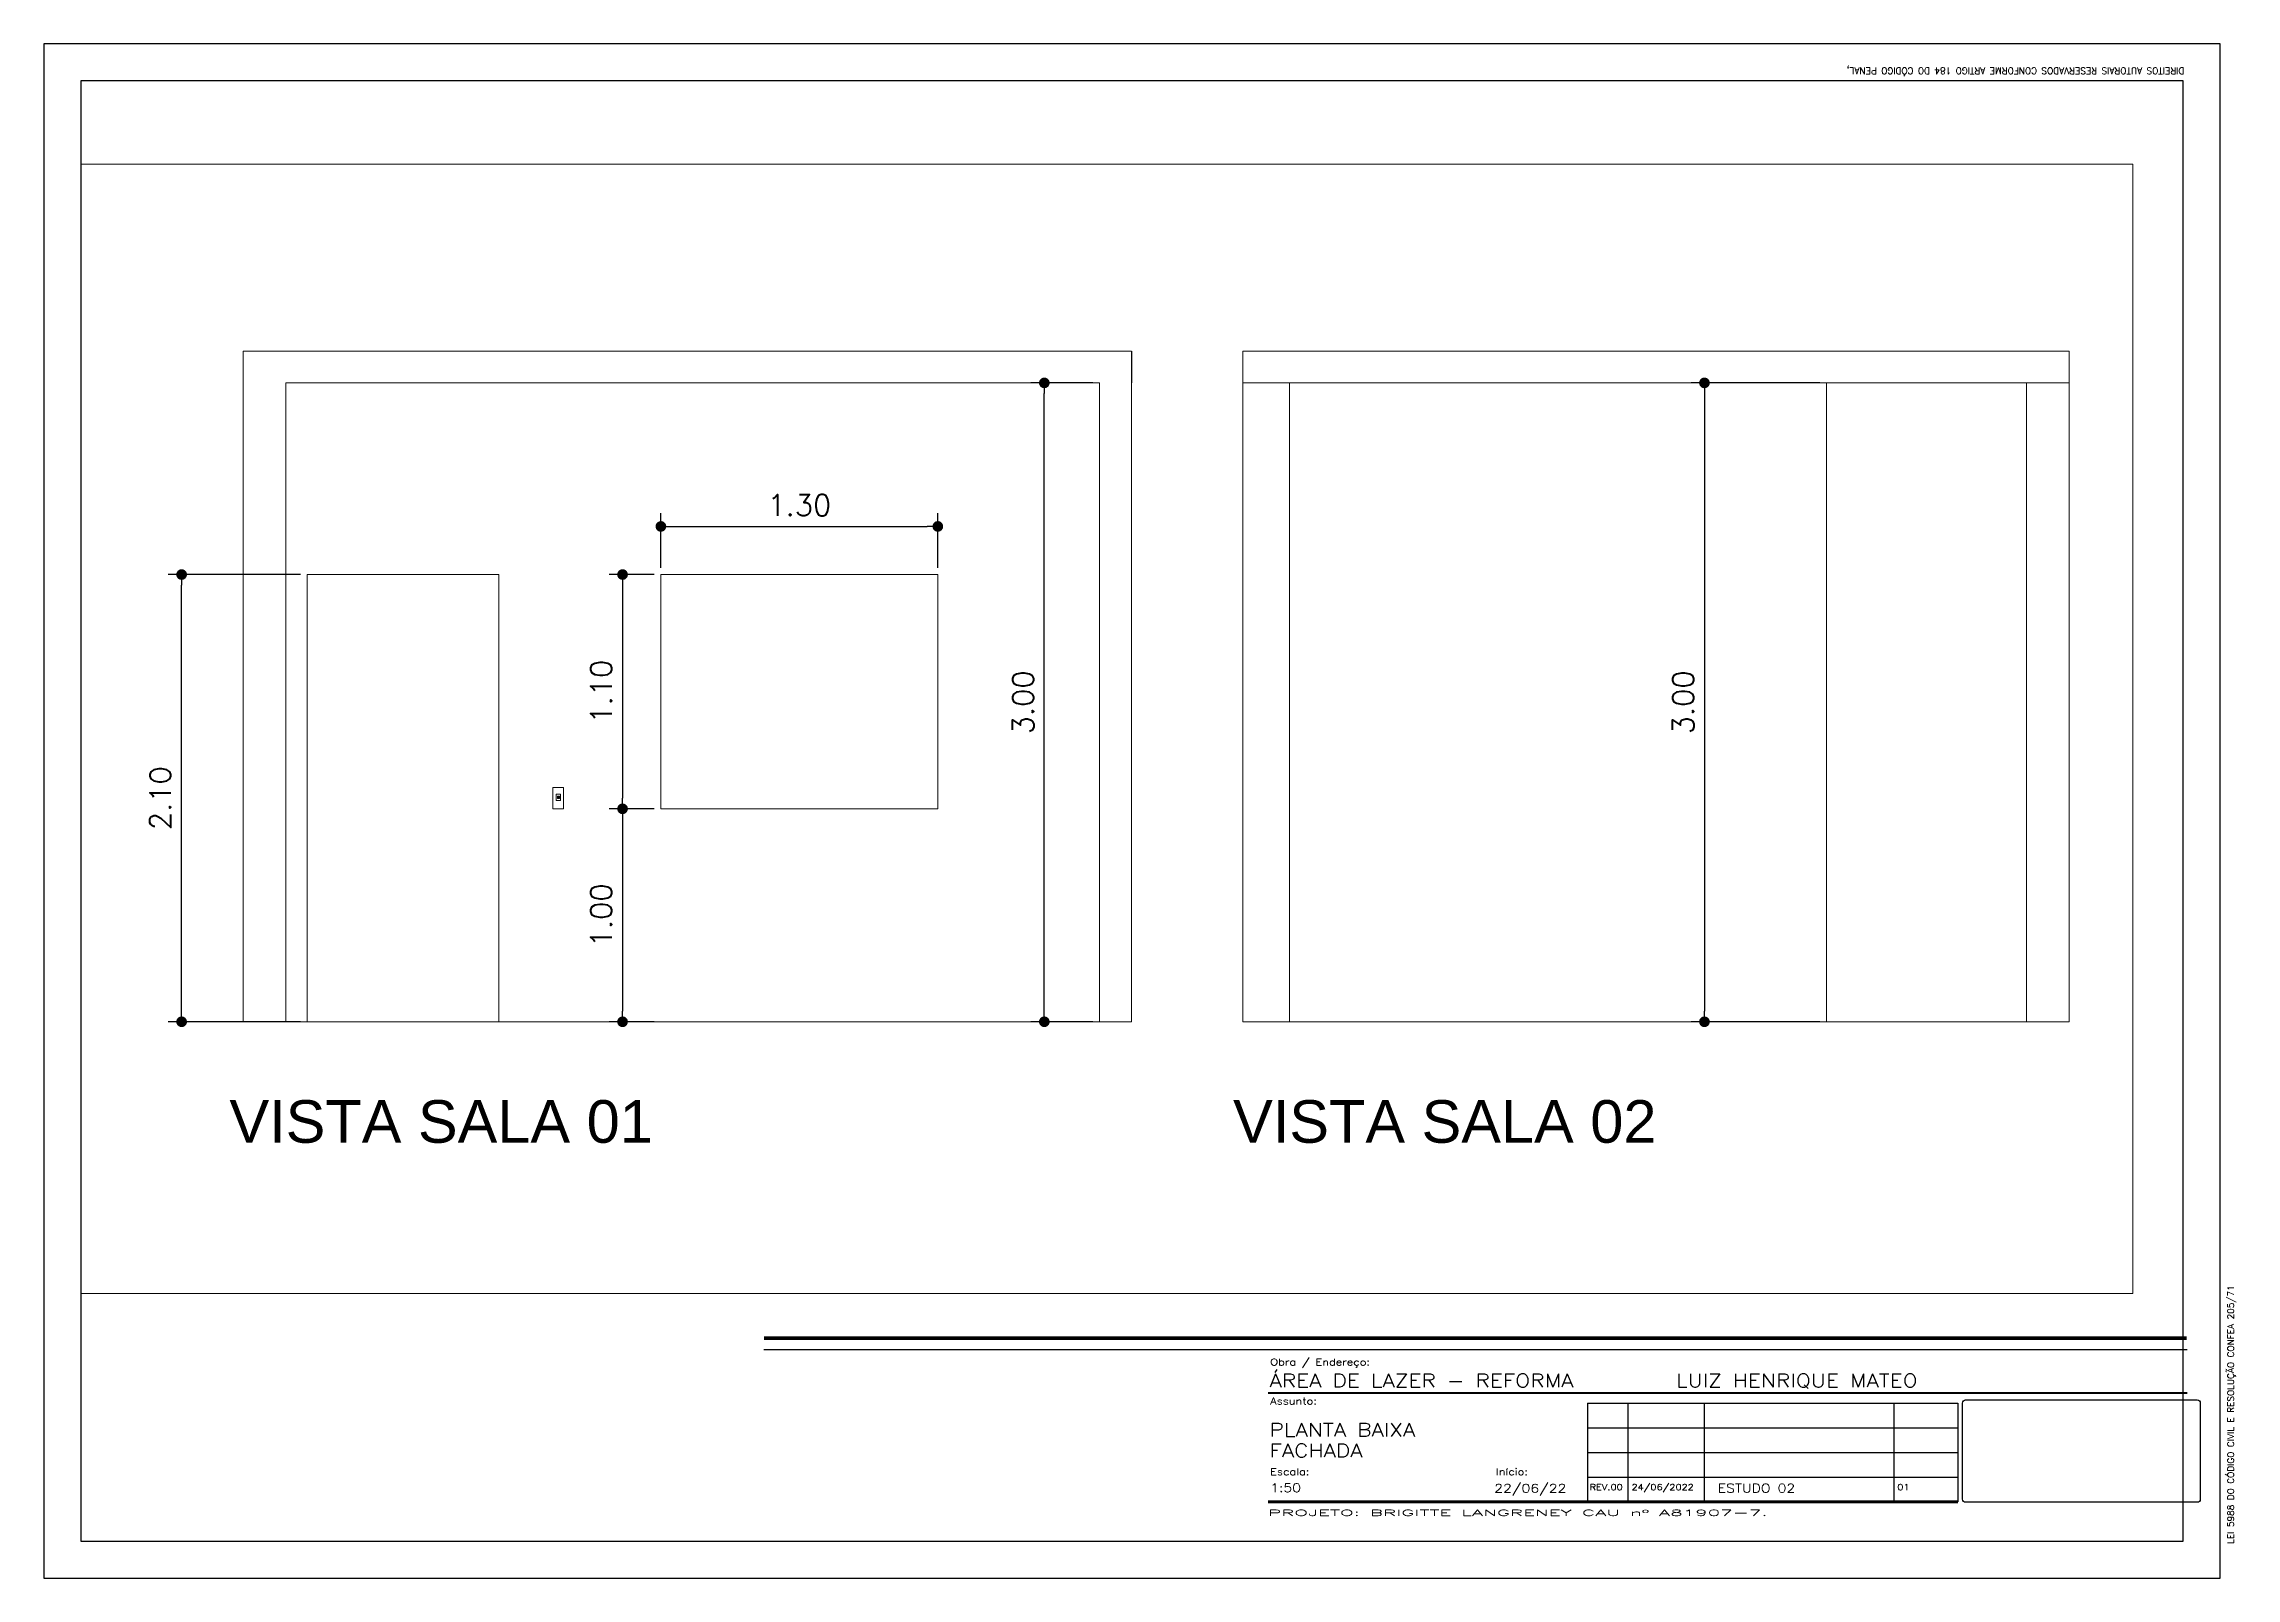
# Paper-space layout 'FL 2 SALA VISTA 1 E 2' of a CAD drawing. Header units: millimetres. Extents: x 3 to 414, y -39 to 249.
# The model-space entities are those that its viewports show. They can reach past a viewport. Long polylines and large blocks are cut down to what shows.
import ezdxf
from ezdxf.enums import TextEntityAlignment as Align

# ---------------------------------------------------------------- set-up
doc = ezdxf.new("R2010")
doc.units = ezdxf.units.MM
doc.header["$LTSCALE"] = 0.5
doc.header["$PDMODE"] = 3
for name, color, linetype, lineweight in [('Alvenaria-baixa', 3, 'Continuous', 20), ('ARQ cota interna', 1, 'Continuous', 18), ('ARQ Esquadria 2', 2, 'Continuous', 20), ('ARQ Esquadrias 1', 1, 'Continuous', 13), ('ARQ MURO', 3, 'Continuous', 30), ('ARQ VISTA 1', 1, 'Continuous', 15)]:
    doc.layers.add(name, color=color, linetype=linetype, lineweight=lineweight)
doc.layers.add('ARQ TEXTO 02', color=3, linetype='Continuous')
doc.layers.add('VIEW PORT', color=5, linetype='Continuous', plot=False)
doc.styles.add('ARIAL 25', font='arial.ttf', dxfattribs={"height": 0.25})
doc.styles.add('CARIMBO', font='romans.shx')
doc.styles.add('ROMANS', font='romans.shx', dxfattribs={"height": 1.4})
doc.styles.add('RS', font='ROMANS.SHX', dxfattribs={"width": 1.1})
doc.styles.add('RS50', font='romans.shx', dxfattribs={"height": 0.1})
doc.dimstyles.new('Cota 50', dxfattribs={"dimscale": 0.05, "dimtxt": 0.1, "dimasz": 1, "dimexe": 1.25, "dimexo": 0.625, "dimgap": 1, "dimtad": 1, "dimzin": 4, "dimdsep": 46, "dimtxsty": 'RS50', "dimblk": 'DOT', "dimcen": 0.1, "dimclrd": 256, "dimclre": 256, "dimclrt": 256, "dimadec": 0, "dimazin": 0, "dimtfac": 1, "dimtix": 1, "dimtmove": 0, "dimatfit": 3, "dimldrblk": 'DOT', "dimfxl": 1.25, "dimarcsym": 0})

# ---------------------------------------------------------------- blocks, each defined once
blk = doc.blocks.new('_Dot')
at = {"color": 0, "linetype": 'ByBlock', "lineweight": -2}
blk.add_line((-0.5, 0), (-1, 0), dxfattribs=at)
at = {"color": 0, "linetype": 'ByBlock', "const_width": 0.5}
blk.add_lwpolyline([(-0.25, 0, 1), (0.25, 0, 1)], format="xyb", close=True, dxfattribs=at)
blk = doc.blocks.new('*D252')
at = {"layer": 'ARQ VISTA 1', "lineweight": -2, "transparency": 16777216}
for p, q in [((19.825, 72.777), (19.204, 72.777)), ((19.267, 70.727), (19.267, 72.727)), ((19.825, 70.677), (19.204, 70.677))]:
    blk.add_line(p, q, dxfattribs=at)
at = {"layer": 'DEFPOINTS', "color": 0, "transparency": 16777216}
for p in [(19.267, 72.777), (19.857, 72.777), (19.857, 70.677)]:
    blk.add_point(p, dxfattribs=at)
at = {"layer": 'ARQ VISTA 1', "lineweight": -2, "transparency": 16777216, "xscale": 0.05, "yscale": 0.05, "zscale": 0.05}
for p, rotation in [((19.267, 72.777), 90), ((19.267, 70.677), 270)]:
    blk.add_blockref('_Dot', p, dxfattribs=dict(at, rotation=rotation))
at = {"layer": 'ARQ VISTA 1', "transparency": 16777216, "insert": (19.167, 71.727), "char_height": 0.1, "attachment_point": 5, "rotation": 90, "style": 'RS50'}
blk.add_mtext('2.10', dxfattribs=at)
blk = doc.blocks.new('*D253')
at = {"layer": 'ARQ VISTA 1', "lineweight": -2, "transparency": 16777216}
for p, q in [((21.485, 72.777), (21.274, 72.777)), ((21.337, 72.727), (21.337, 71.727)), ((21.485, 71.677), (21.274, 71.677))]:
    blk.add_line(p, q, dxfattribs=at)
at = {"layer": 'DEFPOINTS', "color": 0, "transparency": 16777216}
for p in [(21.517, 72.777), (21.337, 71.677), (21.517, 71.677)]:
    blk.add_point(p, dxfattribs=at)
at = {"layer": 'ARQ VISTA 1', "lineweight": -2, "transparency": 16777216, "xscale": 0.05, "yscale": 0.05, "zscale": 0.05}
for p, rotation in [((21.337, 72.777), 90), ((21.337, 71.677), 270)]:
    blk.add_blockref('_Dot', p, dxfattribs=dict(at, rotation=rotation))
at = {"layer": 'ARQ VISTA 1', "transparency": 16777216, "insert": (21.237, 72.227), "char_height": 0.1, "attachment_point": 5, "rotation": 90, "style": 'RS50'}
blk.add_mtext('1.10', dxfattribs=at)
blk = doc.blocks.new('*D254')
at = {"layer": 'ARQ VISTA 1', "lineweight": -2, "transparency": 16777216}
for p, q in [((21.485, 71.677), (21.274, 71.677)), ((21.337, 71.627), (21.337, 70.727)), ((21.485, 70.677), (21.274, 70.677))]:
    blk.add_line(p, q, dxfattribs=at)
at = {"layer": 'DEFPOINTS', "color": 0, "transparency": 16777216}
for p in [(21.517, 71.677), (21.337, 70.677), (21.517, 70.677)]:
    blk.add_point(p, dxfattribs=at)
at = {"layer": 'ARQ VISTA 1', "lineweight": -2, "transparency": 16777216, "xscale": 0.05, "yscale": 0.05, "zscale": 0.05}
for p, rotation in [((21.337, 71.677), 90), ((21.337, 70.677), 270)]:
    blk.add_blockref('_Dot', p, dxfattribs=dict(at, rotation=rotation))
at = {"layer": 'ARQ VISTA 1', "transparency": 16777216, "insert": (21.237, 71.177), "char_height": 0.1, "attachment_point": 5, "rotation": 90, "style": 'RS50'}
blk.add_mtext('1.00', dxfattribs=at)
blk = doc.blocks.new('*D255')
at = {"layer": 'ARQ VISTA 1', "lineweight": -2, "transparency": 16777216}
for p, q in [((21.517, 72.808), (21.517, 73.066)), ((21.567, 73.003), (22.767, 73.003)), ((22.817, 72.808), (22.817, 73.066))]:
    blk.add_line(p, q, dxfattribs=at)
at = {"layer": 'DEFPOINTS', "color": 0, "transparency": 16777216}
for p in [(22.817, 73.003), (21.517, 72.777), (22.817, 72.777)]:
    blk.add_point(p, dxfattribs=at)
at = {"layer": 'ARQ VISTA 1', "lineweight": -2, "transparency": 16777216, "xscale": 0.05, "yscale": 0.05, "zscale": 0.05, "rotation": 180}
blk.add_blockref('_Dot', (21.517, 73.003), dxfattribs=at)
at = {"layer": 'ARQ VISTA 1', "lineweight": -2, "transparency": 16777216, "xscale": 0.05, "yscale": 0.05, "zscale": 0.05}
blk.add_blockref('_Dot', (22.817, 73.003), dxfattribs=at)
at = {"layer": 'ARQ VISTA 1', "transparency": 16777216, "insert": (22.167, 73.103), "char_height": 0.1, "attachment_point": 5, "style": 'RS50'}
blk.add_mtext('1.30', dxfattribs=at)
blk = doc.blocks.new('*D256')
at = {"layer": 'ARQ VISTA 1', "lineweight": -2, "transparency": 16777216}
for p, q in [((23.545, 73.677), (23.254, 73.677)), ((23.317, 70.727), (23.317, 73.627)), ((23.545, 70.677), (23.254, 70.677))]:
    blk.add_line(p, q, dxfattribs=at)
at = {"layer": 'DEFPOINTS', "color": 0, "transparency": 16777216}
for p in [(23.317, 73.677), (23.577, 73.677), (23.577, 70.677)]:
    blk.add_point(p, dxfattribs=at)
at = {"layer": 'ARQ VISTA 1', "lineweight": -2, "transparency": 16777216, "xscale": 0.05, "yscale": 0.05, "zscale": 0.05}
for p, rotation in [((23.317, 73.677), 90), ((23.317, 70.677), 270)]:
    blk.add_blockref('_Dot', p, dxfattribs=dict(at, rotation=rotation))
at = {"layer": 'ARQ VISTA 1', "transparency": 16777216, "insert": (23.217, 72.177), "char_height": 0.1, "attachment_point": 5, "rotation": 90, "style": 'RS50'}
blk.add_mtext('3.00', dxfattribs=at)
blk = doc.blocks.new('*D257')
at = {"layer": 'ARQ cota interna', "lineweight": -2, "transparency": 16777216}
for p, q in [((26.957, 73.677), (26.353, 73.677)), ((26.416, 73.627), (26.416, 70.727)), ((26.957, 70.677), (26.353, 70.677))]:
    blk.add_line(p, q, dxfattribs=at)
at = {"layer": 'DEFPOINTS', "color": 0, "transparency": 16777216}
for p in [(26.988, 73.677), (26.416, 70.677), (26.988, 70.677)]:
    blk.add_point(p, dxfattribs=at)
at = {"layer": 'ARQ cota interna', "lineweight": -2, "transparency": 16777216, "xscale": 0.05, "yscale": 0.05, "zscale": 0.05}
for p, rotation in [((26.416, 73.677), 90), ((26.416, 70.677), 270)]:
    blk.add_blockref('_Dot', p, dxfattribs=dict(at, rotation=rotation))
at = {"layer": 'ARQ cota interna', "transparency": 16777216, "insert": (26.316, 72.177), "char_height": 0.1, "attachment_point": 5, "rotation": 90, "style": 'RS50'}
blk.add_mtext('3.00', dxfattribs=at)

msp = doc.modelspace()

# ---------------------------------------------------------------- linework, layer by layer
at = {"layer": 'Alvenaria-baixa'}
for p, q in [((19.55659, 73.82671), (23.72659, 73.82671)), ((24.24823, 70.67671), (24.24823, 73.82671)), ((24.24823, 73.82671), (28.12823, 73.82671)), ((28.12823, 70.67671), (28.12823, 73.82671)), ((19.55659, 70.67671), (19.55659, 73.67671)), ((19.75659, 73.67671), (23.57659, 73.67671)), ((19.75659, 70.67671), (19.75659, 73.67671)), ((23.57659, 70.67671), (23.57659, 73.67671)), ((23.72659, 73.67671), (23.72659, 70.67671)), ((24.24823, 73.67671), (28.12823, 73.67671)), ((24.46762, 70.67671), (24.46762, 73.67671)), ((26.98823, 70.67671), (26.98823, 73.67671)), ((27.92823, 70.67671), (27.92823, 73.67671)), ((19.55659, 70.67671), (23.72659, 70.67671)), ((24.24823, 70.67671), (28.12823, 70.67671))]:
    msp.add_line(p, q, dxfattribs=at)
at = {"layer": 'ARQ cota interna'}
for p, q in [((21.01027, 71.67671), (21.01027, 71.77671)), ((21.01027, 71.77671), (21.06027, 71.77671)), ((21.02583, 71.7455), (21.04583, 71.7455)), ((21.02583, 71.7155), (21.02583, 71.7455)), ((21.04083, 71.7365), (21.03083, 71.7365)), ((21.04083, 71.7365), (21.03083, 71.7365)), ((21.03083, 71.7335), (21.03083, 71.7365)), ((21.04083, 71.7365), (21.04083, 71.7335)), ((21.04583, 71.7455), (21.04583, 71.7155)), ((21.06027, 71.77671), (21.06027, 71.67671)), ((21.06027, 71.67671), (21.01027, 71.67671)), ((21.04583, 71.7155), (21.02583, 71.7155)), ((21.04083, 71.7335), (21.03083, 71.7335)), ((21.03083, 71.7295), (21.03083, 71.7325)), ((21.03083, 71.7325), (21.04083, 71.7325)), ((21.03083, 71.7295), (21.04083, 71.7295)), ((21.03083, 71.7295), (21.04083, 71.7295)), ((21.03083, 71.7255), (21.03083, 71.7285)), ((21.03083, 71.7285), (21.04083, 71.7285)), ((21.03083, 71.7255), (21.04083, 71.7255)), ((21.04083, 71.7325), (21.04083, 71.7295)), ((21.04083, 71.7285), (21.04083, 71.7255))]:
    msp.add_line(p, q, dxfattribs=at)
at = {"layer": 'ARQ Esquadria 2'}
for p, q in [((19.55659, 73.82671), (19.55659, 73.67671)), ((21.51659, 72.77671), (22.81659, 72.77671)), ((21.51659, 71.67671), (21.51659, 72.77671)), ((22.81659, 71.67671), (22.81659, 72.77671)), ((21.51659, 71.67671), (22.81659, 71.67671))]:
    msp.add_line(p, q, dxfattribs=at)
at = {"layer": 'ARQ Esquadrias 1'}
for p, q in [((19.85659, 72.77671), (20.75659, 72.77671)), ((19.85659, 70.67671), (19.85659, 72.77671)), ((20.75659, 70.67671), (20.75659, 72.77671))]:
    msp.add_line(p, q, dxfattribs=at)
at = {"layer": 'ARQ MURO'}
msp.add_line((23.72659, 73.82671), (23.72659, 73.67671), dxfattribs=at)

# ---------------------------------------------------------------- texts
at = {"layer": 'ARQ TEXTO 02', "style": 'ARIAL 25'}
for s, p in [('VISTA SALA 01', (19.49158, 70.10892)), ('VISTA SALA 02', (24.20322, 70.10892))]:
    msp.add_text(s, height=0.2, dxfattribs=at).set_placement(p)

# ---------------------------------------------------------------- dimensions: what is measured, and where the dimension line sits
at = {"layer": 'ARQ cota interna'}
dim = msp.add_linear_dim(base=(26.4159, 70.67671), p1=(26.98823, 73.67671), p2=(26.98823, 70.67671), angle=90, dimstyle='Cota 50', dxfattribs=at)
dim.commit()
dim.dimension.update_dxf_attribs({"geometry": '*D257', "text_midpoint": (26.3159, 72.17671)})
at = {"layer": 'ARQ VISTA 1'}
for base, p1, p2, picture, middle in [((23.31665, 73.67671), (23.57659, 70.67671), (23.57659, 73.67671), '*D256', (23.21665, 72.17671)), ((19.26698, 72.77671), (19.85659, 70.67671), (19.85659, 72.77671), '*D252', (19.16698, 71.72671)), ((21.33698, 71.67671), (21.51659, 72.77671), (21.51659, 71.67671), '*D253', (21.23698, 72.22671)), ((21.33698, 70.67671), (21.51659, 71.67671), (21.51659, 70.67671), '*D254', (21.23698, 71.17671))]:
    dim = msp.add_linear_dim(base=base, p1=p1, p2=p2, angle=90, dimstyle='Cota 50', dxfattribs=at)
    dim.commit()
    dim.dimension.update_dxf_attribs({"geometry": picture, "text_midpoint": middle})
dim = msp.add_linear_dim(base=(22.81659, 73.00305), p1=(21.51659, 72.77671), p2=(22.81659, 72.77671), dimstyle='Cota 50', dxfattribs=at)
dim.commit()
dim.dimension.update_dxf_attribs({"geometry": '*D255', "text_midpoint": (22.16659, 73.10305)})

psp = doc.layouts.new('FL 2 SALA VISTA 1 E 2')

# ---------------------------------------------------------------- linework, layer by layer
at = {"layer": 'VIEW PORT'}
psp.add_line((137.85, 3.97), (405.14, 3.97), dxfattribs=at)
psp.add_line((137.85, 3.97), (405.14, 3.97), dxfattribs=at)
at = {"layer": 'VIEW PORT', "color": 1}
for p, q in [((292.52, -6.06), (362.08, -6.06)), ((292.52, -6.06), (292.52, -24.64)), ((300.07, -6.06), (300.07, -24.64)), ((314.4, -6.06), (314.4, -24.64)), ((350, -6.06), (350, -24.64)), ((362.08, -6.06), (362.08, -24.64)), ((292.52, -10.7), (362.08, -10.7)), ((292.52, -15.35), (362.08, -15.35)), ((292.52, -20), (362.08, -20))]:
    psp.add_line(p, q, dxfattribs=at)
at = {"layer": 'VIEW PORT'}
for points in [[(411.31, -38.95), (411.31, 249.23), (2.64, 249.23), (2.64, -38.95)], [(404.39, -32.03), (404.39, 242.31), (9.56, 242.31), (9.56, -32.03)]]:
    psp.add_lwpolyline(points, close=True, dxfattribs=at)
for points, const_width in [([(137.85, 6.13), (405.01, 6.13)], 0.651), ([(137.85, 6.13), (405.01, 6.13)], 0.651), ([(232.53, -24.64), (362.08, -24.64)], 0.559)]:
    psp.add_lwpolyline(points, dxfattribs=dict(at, const_width=const_width))
at = {"layer": 'VIEW PORT', "color": 1}
for points, const_width in [([(232.53, -4.2), (405.14, -4.2)], 0.372), ([(232.53, -24.64), (362.08, -24.64)], 0.559)]:
    psp.add_lwpolyline(points, dxfattribs=dict(at, const_width=const_width))
at = {"layer": 'VIEW PORT'}
psp.add_lwpolyline([(362.93, -24.13), (362.93, -6.06, -0.414214), (363.52, -5.48), (407, -5.48, -0.414214), (407.58, -6.06), (407.58, -24.13, -0.414214), (407, -24.71), (363.52, -24.71, -0.414214)], format="xyb", close=True, dxfattribs=at)

# ---------------------------------------------------------------- texts
at = {"layer": 'VIEW PORT', "color": 1, "style": 'RS'}
for s, rotation, p in [('DIREITOS AUTORAIS RESERVADOS CONFORME ARTIGO 184 DO CÓDIGO PENAL,', 180, (404.58, 244.78)), ('LEI 5988 DO CÓDIGO CIVIL E RESOLUÇÃO CONFEA 205/71', 90, (413.9, -32.51))]:
    psp.add_text(s, height=1.225, rotation=rotation, dxfattribs=at).set_placement(p)
at = {"layer": 'VIEW PORT', "color": 4, "style": 'ROMANS', "width": 1.2}
for s, p in [('ÁREA DE LAZER - REFORMA', (232.78, -3.09)), ('LUIZ HENRIQUE MATEO', (309.13, -3.09)), ('PLANTA BAIXA', (232.78, -12.32)), ('FACHADA', (232.78, -16.24))]:
    psp.add_text(s, height=2.5, dxfattribs=at).set_placement(p)
at = {"layer": 'VIEW PORT', "style": 'CARIMBO', "width": 1.2}
for s, height, p in [('Obra / Endereço:', 1.3011, (232.93, 0.97)), ('Assunto:', 1.301, (232.93, -6.33)), ('Escala:', 1.301, (232.93, -19.63)), ('Escala:', 1.301, (232.93, -19.63)), ('Início:', 1.301, (275.3, -19.63)), ('1:50', 1.606, (232.93, -22.78)), ('22/06/22', 1.606, (275, -22.88)), ('REV.00', 1.115, (292.92, -22.41)), ('24/06/2022', 1.115, (300.77, -22.41)), ('ESTUDO 02', 1.606, (316.97, -22.86)), ('01', 1.115, (350.7, -22.41))]:
    psp.add_text(s, height=height, dxfattribs=at).set_placement(p)
at = {"layer": 'VIEW PORT', "style": 'CARIMBO', "width": 2.14922}
psp.add_text('PROJETO: BRIGITTE LANGRENEY CAU nº A81907-7.', height=1.1152, dxfattribs=at).set_placement((232.53, -27.24), (326.35, -27.24), align=Align.FIT)

# ---------------------------------------------------------------- viewports
at = {"layer": 'VIEW PORT'}
psp.add_viewport(center=(202.22, 120.58), size=(385.32, 212.1139), view_center_point=(23.60978, 72.05279), view_height=5.3028467, dxfattribs=at)

doc.saveas('drawing.dxf')
